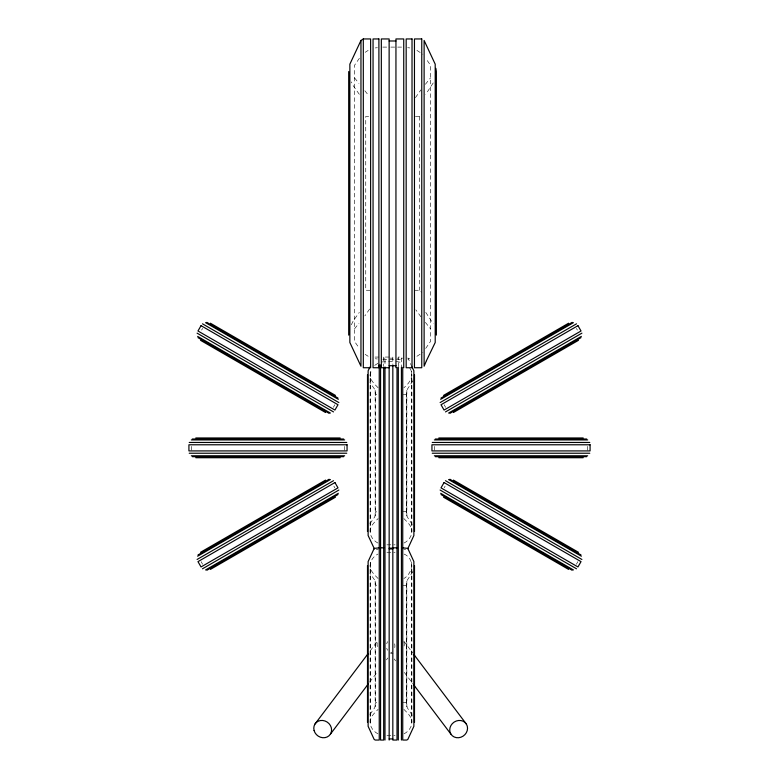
<?xml version="1.0" encoding="UTF-8"?>
<svg xmlns="http://www.w3.org/2000/svg" width="779" height="779" viewBox="0 0 779 779"><rect width="100%" height="100%" fill="white"/><g stroke="black" fill="none" stroke-linecap="round" stroke-linejoin="round"><path stroke-width="0.58" stroke-dasharray="3.9 2.92" d="M377.942 543.041C373.579 540.84 370.22 536.517 370.113 531.512L370.113 374.796L371.69 369.217M370.113 531.512C370.074 525.932 374.553 522.222 378.117 518.571M375.332 512.679L376.637 511.569M369.947 523.741L374.631 517.081L375.332 514.87L375.332 391.447L374.631 389.227L369.947 382.567M377.942 733.828C373.579 731.627 370.22 727.304 370.113 722.299L370.113 565.593C370.22 560.578 373.579 556.255 377.942 554.054M412.958 380.697L407.359 389.227L406.667 391.447L406.667 514.87L407.359 517.081L412.958 525.611M406.667 512.679L406.667 393.629M409.783 368.146C414.798 375.127 409.686 383.239 403.882 387.738M370.113 722.299C370.074 716.719 374.553 713.009 378.117 709.357M375.332 703.466L376.637 702.356M369.947 714.528L374.631 707.877L375.332 705.657L375.332 582.234L374.631 580.014L369.947 573.354M404.048 543.041C408.42 540.84 411.779 536.517 411.887 531.512L411.887 374.796M412.958 571.484L407.359 580.014L406.667 582.234L406.667 705.657L407.359 707.877L412.958 716.407M406.667 703.466L406.667 584.425M404.048 554.054C414.973 558.67 413.055 573.12 403.882 578.524M404.048 733.828C408.42 731.627 411.779 727.304 411.887 722.299L411.887 565.593M406.619 393.921L405.693 394.71L402.743 394.739M406.619 584.708L405.693 585.496L402.743 585.535M415.441 97.628L420.972 89.828M433.26 82.886L425.753 94.308M351.319 324.785L353.267 320.851L359.314 312.379M369.626 309.059L364.825 315.933M201.605 330.111L202.598 328.397M333.383 407.329L334.853 404.759M444.147 487.858L445.13 486.145M576.402 564.22L577.882 561.649M359.382 58.259L354.562 65.241L354.562 341.445L359.382 348.427M425.694 348.427L430.505 341.445L430.505 65.241L425.694 58.259M370.268 650.767L377.542 641.127M369.704 682.073L377.708 671.469M386.433 659.901L387.893 657.973M425.373 84.327L430.505 77.9M354.562 328.787L358.963 323.275M415.431 116.422L419.326 116.422L421.76 114.377M374.699 365.39L377.942 363.267M365.156 52.329L368.185 50.382M416.892 356.305L422.939 352.42M375.001 357.084L379.246 357.045M381.72 361.943L393.901 361.485M375.235 47.938L377.387 47.704M407.68 358.983L409.842 358.749M382.791 47.1L389.675 47.1M390.815 47.1L396.55 47.1M397.689 47.1L402.276 47.1M368.671 116.422L365.75 116.422L365.75 290.265L370.619 290.265M414.457 290.265L419.326 290.265L421.76 292.31M389.169 357.045L384.992 357.045L384.992 368.72M383.687 358.155L384.992 358.155M390.084 358.155L392.83 358.155M397.008 358.155L398.312 358.155M401.438 358.155L402.743 358.155M382.791 359.577L402.276 359.577M402.743 511.569L405.693 511.608L406.619 512.387M386.939 544.823L395.06 544.823M376.315 549.263L378.273 549.263M403.726 549.263L405.684 549.263M386.939 552.272L395.06 552.272M402.743 702.356L405.693 702.395L406.619 703.174M386.939 735.61L395.06 735.61M407.68 47.704L409.842 47.938M375.235 358.749L377.387 358.983M396.219 361.485L402.159 362.605M376.637 394.739L375.332 393.629M376.637 585.535L375.332 584.425M416.892 50.382L422.939 54.267M365.156 354.357L368.185 356.305M378.117 387.738C374.553 384.086 370.074 380.376 370.113 374.796M403.882 518.571C407.436 522.222 411.925 525.932 411.887 531.512M378.117 578.524C374.553 574.883 370.074 571.163 370.113 565.593M403.882 709.357C407.436 713.009 411.925 716.719 411.887 722.299M354.562 77.9L358.963 83.411M364.825 90.754L368.496 95.34M420.972 316.849L415.82 309.818M425.373 322.36L430.505 328.787M403.785 641.127L412.519 652.695M394.174 658.937L395.625 660.865M404.359 672.433L413.084 684.001M359.314 94.308L353.267 85.836L351.319 81.902M425.753 312.379L433.26 323.801M576.402 328.397L577.395 330.111M444.147 404.759L445.617 407.329M333.87 486.145L334.853 487.858M201.118 561.649L202.598 564.22M412.042 367.036L407.923 357.873M587.376 446.367L587.376 450.311M434.653 446.367L434.653 450.311M419.326 116.422L419.326 290.265M411.351 371.349L411.351 534.959M411.351 562.146L411.351 725.746M406.842 390.298L406.842 516.019M406.842 581.085L406.842 706.806M401.438 368.72L401.438 357.045L398.312 357.045L398.312 368.72M392.83 357.045L392.83 363.92M383.687 357.045L383.687 366.325M375.157 390.298L375.157 516.019M375.157 581.085L375.157 706.806M370.648 371.349L370.648 534.959M370.648 562.146L370.648 725.746M344.347 446.367L344.347 450.311M191.624 446.367L191.624 450.311M392.295 651.906A9.231 8.335 37 0 1 390.445 653.104M377.377 646.619A9.231 8.335 37 0 1 377.377 642.159M394.602 643.795A9.231 8.335 37 0 1 394.602 648.264M403.95 642.159A9.231 8.335 -37 0 1 403.95 646.619M393.035 653.766A9.231 8.335 -37 0 1 390.883 653.104M387.621 650.261A9.231 8.335 -37 0 1 386.735 648.264M386.735 643.795A9.231 8.335 -37 0 1 387.621 641.633"/><path stroke-width="1.17" d="M360.959 40.459L349.859 64.18L349.859 342.507L360.959 366.227L360.959 40.459L363.306 38.95L370.619 38.95L370.619 367.737L363.306 367.737L363.306 38.95M369.947 367.036L368.126 370.785L368.126 535.533L374.417 548.932M407.797 548.708L413.873 535.533L413.873 370.785L412.042 367.036M314.969 724.051L368.087 653.659M330.413 734.149L368.243 684.001M443.563 395.401L568.592 323.217M441.021 398.059L572.156 322.35M440.661 399.325L573.441 322.662M440.116 402.577L576.518 323.821M200.534 552.292L325.564 480.107M445.5 411.906L581.913 333.149M198.002 554.95L329.137 479.241M197.632 556.216L330.413 479.552M448.587 413.065L581.368 336.401M197.087 559.468L333.5 480.711M449.863 413.376L580.998 337.667M453.436 412.51L578.466 340.326M202.482 568.797L338.884 490.04M205.559 569.955L338.339 493.292M206.844 570.267L337.979 494.558M210.408 569.4L335.437 497.216M389.13 40.985L395.946 40.985M389.13 365.702L395.946 365.702M389.13 367.737L381.33 367.737L381.33 38.95L389.13 38.95L389.169 740.05M195.802 437.973L340.17 437.973M438.83 437.973L583.198 437.973M192.277 439.005L343.695 439.005M435.305 439.005L586.723 439.005M191.322 439.921L344.649 439.921M434.351 439.921L587.678 439.921M189.229 442.462L346.743 442.462M432.257 442.462L589.771 442.462M189.229 453.232L346.743 453.232M432.257 453.232L589.771 453.232M191.322 455.773L344.649 455.773M434.351 455.773L587.678 455.773M192.277 456.689L343.695 456.689M435.305 456.689L586.723 456.689M195.802 457.721L340.17 457.721M438.83 457.721L583.198 457.721M379.246 547.832L374.202 548.387L368.126 561.571L368.126 726.32L374.202 739.495L375.332 740.05L379.246 740.05L379.246 364.952M380.561 547.832L383.687 547.832M392.83 547.832L397.008 547.832M402.743 547.832L407.797 548.387L413.873 561.571L413.873 726.32L407.797 739.495L406.667 740.05L402.743 740.05L402.743 367.328M389.169 548.153L392.83 548.153M389.169 548.942L392.83 548.942M389.169 738.94L392.83 738.94M210.408 323.217L335.437 395.401M206.844 322.35L337.979 398.059M205.559 322.662L338.339 399.325M202.482 323.821L338.884 402.577M453.436 480.107L578.466 552.292M197.087 333.149L333.5 411.906M449.863 479.241L580.998 554.95M448.587 479.552L581.368 556.216M197.632 336.401L330.413 413.065M198.002 337.667L329.137 413.376M445.5 480.711L581.913 559.468M200.534 340.326L325.564 412.51M440.116 490.04L576.518 568.797M440.661 493.292L573.441 569.955M441.021 494.558L572.156 570.267M443.563 497.216L568.592 569.4M413.98 654.623L466.358 724.051A9.231 8.335 -37 0 1 458.636 737.723A9.231 8.335 -37 0 1 450.924 725.522A9.231 8.335 -37 0 1 466.358 724.051M413.815 684.965L450.924 734.149M435.87 68.338L436.376 71.571L436.376 335.116M414.496 374.796L414.496 531.512M414.496 565.593L414.496 722.299M403.736 367.737L403.736 38.95L395.946 38.95L395.946 367.737M401.438 367.328L401.438 740.05M398.312 367.328L398.312 740.05M397.008 367.328L397.008 740.05L392.83 740.05L392.83 364.952M384.992 367.328L384.992 740.05M383.687 367.328L383.687 740.05L380.561 740.05L380.561 364.952M367.503 374.796L367.503 531.512M367.503 565.593L367.503 722.299M348.7 71.571L348.7 335.116M426.464 360.638L424.117 366.227L424.117 40.459L435.208 64.18L435.208 342.507L426.464 360.638M201.04 325.671L197.973 330.987L334.931 410.056L337.998 404.739L201.04 325.671M444.069 482.561L441.002 487.878L577.96 566.946L581.027 561.63L444.069 482.561M577.96 325.671L441.002 404.739L444.069 410.056L581.027 330.987L577.96 325.671M334.931 482.561L197.973 561.63L201.04 566.946L337.998 487.878L334.931 482.561M378.896 38.95L373.053 38.95L373.053 367.737L378.896 367.737L378.896 38.95M412.023 38.95L406.171 38.95L406.171 367.737L412.023 367.737L412.023 38.95M421.76 38.95L414.457 38.95L414.457 367.737L421.76 367.737L421.76 38.95M347.064 444.78L188.917 444.78L188.917 450.914L347.064 450.914L347.064 444.78M590.083 444.78L431.936 444.78L431.936 450.914L590.083 450.914L590.083 444.78M314.083 730.507A9.231 8.335 37 0 0 328.991 735.795A9.231 8.335 37 0 0 324.999 720.984A9.231 8.335 37 0 0 314.083 730.507"/></g></svg>
